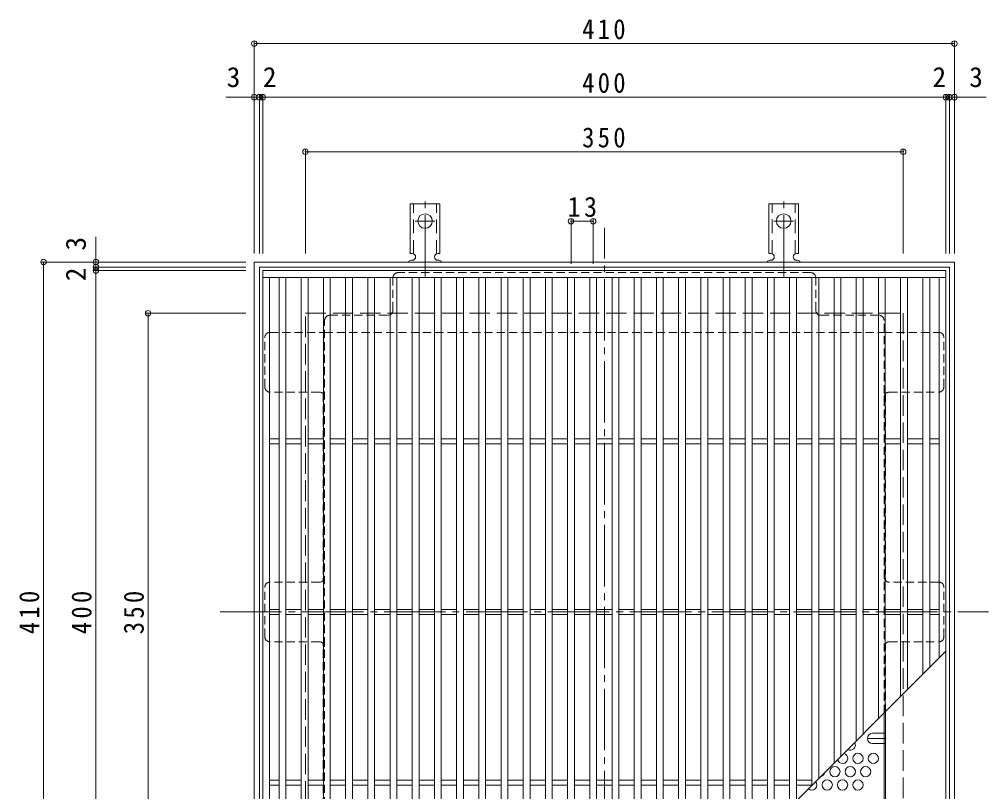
# Model space of a CAD drawing. Units: millimetres at full size, sheet at 1:4; details may follow other scales. Extents: x -860 to 1063, y -779 to 732.
# Drawn here: x -752 to -184, y 255 to 707 of the extents above; entities that cross this region are included whole.
import ezdxf
from ezdxf.enums import TextEntityAlignment as Align

# ---------------------------------------------------------------- set-up
doc = ezdxf.new("R2010")
doc.units = ezdxf.units.MM
doc.header["$LTSCALE"] = 4
doc.header["$PDMODE"] = 32
doc.header["$PDSIZE"] = 3.2
for name, pattern in [('CHAIN1', [8, 5, -1, 1, -1]), ('CHAIN2', [12, 9, -1, 1, -1]), ('DASHED1', [1.8, 1.2, -0.6]), ('DASHED2', [3, 2, -1]), ('DASHED3', [4, 3, -1])]:
    doc.linetypes.add(name, pattern=pattern)
for name, color, linetype, lineweight in [('A-1_躯体', 3, 'Continuous', 9), ('A-2_仕上', 3, 'Continuous', 9), ('A-4_その他', 7, 'Continuous', 9), ('A-6_寸法', 2, 'Continuous', 9), ('A-7_ハッチ', 2, 'Continuous', 9), ('A-8_記号', 2, 'Continuous', 9), ('A-A_ﾊｯﾁ-ﾜｸ', 3, 'Continuous', 9)]:
    doc.layers.add(name, color=color, linetype=linetype, lineweight=lineweight)
doc.styles.add('ＭＳ ゴシック', font='')
doc.styles.get('ＭＳ ゴシック').set_extended_font_data('MS Gothic')

msp = doc.modelspace()

# ---------------------------------------------------------------- linework, layer by layer
at = {"layer": 'A-1_躯体', "color": 2}
for points in [[(-614.02, 154.849), (-614.02, 564.849), (-204.02, 564.849), (-204.02, 154.849)], [(-611.021, 157.849), (-611.021, 561.849), (-207.02, 561.849), (-207.02, 157.849)]]:
    msp.add_lwpolyline(points, close=True, dxfattribs=at)
at = {"layer": 'A-1_躯体', "color": 2, "linetype": 'DASHED3'}
msp.add_lwpolyline([(-584.02, 184.849), (-584.02, 534.849), (-234.02, 534.849), (-234.02, 184.849)], close=True, dxfattribs=at)
at = {"layer": 'A-2_仕上'}
for p, q in [((-609.02, 555.849), (-209.02, 555.849)), ((-605.02, 163.849), (-605.02, 555.849)), ((-599.52, 163.849), (-599.52, 555.849)), ((-595.52, 163.849), (-595.52, 555.849)), ((-586.52, 163.849), (-586.52, 555.849)), ((-582.52, 163.849), (-582.52, 555.849)), ((-573.52, 163.849), (-573.52, 555.849)), ((-569.52, 163.849), (-569.52, 555.849)), ((-560.52, 163.849), (-560.52, 555.849)), ((-556.52, 163.849), (-556.52, 555.849)), ((-547.52, 163.849), (-547.52, 555.849)), ((-543.52, 163.849), (-543.52, 555.849)), ((-534.52, 163.849), (-534.52, 555.849)), ((-530.52, 163.849), (-530.52, 555.849)), ((-521.52, 163.849), (-521.52, 555.849)), ((-517.52, 163.849), (-517.52, 555.849)), ((-508.52, 163.849), (-508.52, 555.849)), ((-504.52, 163.849), (-504.52, 555.849)), ((-495.52, 163.849), (-495.52, 555.849)), ((-491.52, 163.849), (-491.52, 555.849)), ((-482.52, 163.849), (-482.52, 555.849)), ((-478.52, 163.849), (-478.52, 555.849)), ((-469.52, 163.849), (-469.52, 555.849)), ((-465.52, 163.849), (-465.52, 555.849)), ((-456.52, 163.849), (-456.52, 555.849)), ((-452.52, 163.849), (-452.52, 555.849)), ((-443.52, 163.849), (-443.52, 555.849)), ((-439.52, 163.849), (-439.52, 555.849)), ((-430.52, 163.849), (-430.52, 555.849)), ((-426.52, 163.849), (-426.52, 555.849)), ((-417.52, 163.849), (-417.52, 555.849)), ((-413.52, 163.849), (-413.52, 555.849)), ((-404.52, 163.849), (-404.52, 555.849)), ((-400.52, 163.849), (-400.52, 555.849)), ((-391.52, 163.849), (-391.52, 555.849)), ((-387.52, 163.849), (-387.52, 555.849)), ((-378.52, 555.849), (-378.52, 167.349)), ((-374.52, 555.849), (-374.52, 171.349)), ((-365.52, 555.849), (-365.52, 180.349)), ((-361.52, 555.849), (-361.52, 184.349)), ((-352.52, 555.849), (-352.52, 193.349)), ((-348.52, 555.849), (-348.52, 197.349)), ((-339.52, 555.849), (-339.52, 206.349)), ((-335.52, 555.849), (-335.52, 210.349)), ((-326.52, 555.849), (-326.52, 219.349)), ((-322.52, 555.849), (-322.52, 223.349)), ((-313.52, 555.849), (-313.52, 232.349)), ((-309.52, 555.849), (-309.52, 236.349)), ((-300.52, 555.849), (-300.52, 245.349)), ((-296.52, 555.849), (-296.52, 249.349)), ((-287.52, 555.849), (-287.52, 258.349)), ((-283.52, 555.849), (-283.52, 262.349)), ((-274.52, 555.849), (-274.52, 271.349)), ((-270.52, 555.849), (-270.52, 275.349)), ((-261.52, 555.849), (-261.52, 284.349)), ((-257.52, 555.849), (-257.52, 288.349)), ((-248.52, 555.849), (-248.52, 297.349)), ((-244.52, 555.849), (-244.52, 301.349)), ((-235.52, 555.849), (-235.52, 310.349)), ((-231.52, 555.849), (-231.52, 314.349)), ((-222.52, 555.849), (-222.52, 323.349)), ((-218.521, 555.849), (-218.521, 327.349)), ((-213.02, 555.849), (-213.02, 332.849)), ((-605.02, 461.349), (-599.52, 461.349)), ((-595.52, 461.349), (-586.52, 461.349)), ((-582.52, 461.349), (-573.52, 461.349)), ((-569.521, 461.349), (-560.52, 461.349)), ((-556.52, 461.349), (-547.52, 461.349)), ((-543.52, 461.349), (-534.52, 461.349)), ((-530.52, 461.349), (-521.52, 461.349)), ((-517.521, 461.349), (-508.52, 461.349)), ((-504.52, 461.349), (-495.52, 461.349)), ((-491.52, 461.349), (-482.52, 461.349)), ((-478.52, 461.349), (-469.52, 461.349)), ((-465.52, 461.349), (-456.52, 461.349)), ((-452.521, 461.349), (-443.52, 461.349)), ((-439.52, 461.349), (-430.52, 461.349)), ((-426.52, 461.349), (-417.52, 461.349)), ((-413.52, 461.349), (-404.52, 461.349)), ((-400.521, 461.349), (-391.52, 461.349)), ((-387.52, 461.349), (-378.52, 461.349)), ((-374.52, 461.349), (-365.52, 461.349)), ((-361.52, 461.349), (-352.52, 461.349)), ((-348.52, 461.349), (-339.52, 461.349)), ((-335.521, 461.349), (-326.52, 461.349)), ((-322.52, 461.349), (-313.52, 461.349)), ((-309.52, 461.349), (-300.52, 461.349)), ((-296.52, 461.349), (-287.52, 461.349)), ((-283.521, 461.349), (-274.52, 461.349)), ((-270.52, 461.349), (-261.52, 461.349)), ((-257.52, 461.349), (-248.52, 461.349)), ((-244.52, 461.349), (-235.52, 461.349)), ((-231.521, 461.349), (-222.52, 461.349)), ((-218.521, 461.349), (-213.02, 461.349)), ((-605.02, 458.349), (-599.52, 458.349)), ((-595.52, 458.349), (-586.52, 458.349)), ((-582.52, 458.349), (-573.52, 458.349)), ((-569.521, 458.349), (-560.52, 458.349)), ((-556.52, 458.349), (-547.52, 458.349)), ((-543.52, 458.349), (-534.52, 458.349)), ((-530.52, 458.349), (-521.52, 458.349)), ((-517.521, 458.349), (-508.52, 458.349)), ((-504.52, 458.349), (-495.52, 458.349)), ((-491.52, 458.349), (-482.52, 458.349)), ((-478.52, 458.349), (-469.52, 458.349)), ((-465.52, 458.349), (-456.52, 458.349)), ((-452.521, 458.349), (-443.52, 458.349)), ((-439.52, 458.349), (-430.52, 458.349)), ((-426.52, 458.349), (-417.52, 458.349)), ((-413.52, 458.349), (-404.52, 458.349)), ((-400.521, 458.349), (-391.52, 458.349)), ((-387.52, 458.349), (-378.52, 458.349)), ((-374.52, 458.349), (-365.52, 458.349)), ((-361.52, 458.349), (-352.52, 458.349)), ((-348.52, 458.349), (-339.52, 458.349)), ((-335.521, 458.349), (-326.52, 458.349)), ((-322.52, 458.349), (-313.52, 458.349)), ((-309.52, 458.349), (-300.52, 458.349)), ((-296.52, 458.349), (-287.52, 458.349)), ((-283.521, 458.349), (-274.52, 458.349)), ((-270.52, 458.349), (-261.52, 458.349)), ((-257.52, 458.349), (-248.52, 458.349)), ((-244.52, 458.349), (-235.52, 458.349)), ((-231.521, 458.349), (-222.52, 458.349)), ((-218.521, 458.349), (-213.02, 458.349)), ((-605.02, 361.349), (-599.52, 361.349)), ((-605.02, 358.349), (-599.52, 358.349)), ((-595.52, 361.349), (-586.52, 361.349)), ((-595.52, 358.349), (-586.52, 358.349)), ((-582.52, 361.349), (-573.52, 361.349)), ((-582.52, 358.349), (-573.52, 358.349)), ((-569.521, 361.349), (-560.52, 361.349)), ((-569.521, 358.349), (-560.52, 358.349)), ((-556.52, 361.349), (-547.52, 361.349)), ((-556.52, 358.349), (-547.52, 358.349)), ((-543.52, 361.349), (-534.52, 361.349)), ((-543.52, 358.349), (-534.52, 358.349)), ((-530.52, 361.349), (-521.52, 361.349)), ((-530.52, 358.349), (-521.52, 358.349)), ((-517.521, 361.349), (-508.52, 361.349)), ((-517.521, 358.349), (-508.52, 358.349)), ((-504.52, 361.349), (-495.52, 361.349)), ((-504.52, 358.349), (-495.52, 358.349)), ((-491.52, 361.349), (-482.52, 361.349)), ((-491.52, 358.349), (-482.52, 358.349)), ((-478.52, 361.349), (-469.52, 361.349)), ((-478.52, 358.349), (-469.52, 358.349)), ((-465.52, 361.349), (-456.52, 361.349)), ((-465.52, 358.349), (-456.52, 358.349)), ((-452.521, 361.349), (-443.52, 361.349)), ((-452.521, 358.349), (-443.52, 358.349)), ((-439.52, 361.349), (-430.52, 361.349)), ((-439.52, 358.349), (-430.52, 358.349)), ((-426.52, 361.349), (-417.52, 361.349)), ((-426.52, 358.349), (-417.52, 358.349)), ((-413.52, 361.349), (-404.52, 361.349)), ((-413.52, 358.349), (-404.52, 358.349)), ((-400.521, 361.349), (-391.52, 361.349)), ((-400.521, 358.349), (-391.52, 358.349)), ((-387.52, 361.349), (-378.52, 361.349)), ((-387.52, 358.349), (-378.52, 358.349)), ((-374.52, 361.349), (-365.52, 361.349)), ((-374.52, 358.349), (-365.52, 358.349)), ((-361.52, 361.349), (-352.52, 361.349)), ((-361.52, 358.349), (-352.52, 358.349)), ((-348.52, 361.349), (-339.52, 361.349)), ((-348.52, 358.349), (-339.52, 358.349)), ((-335.521, 361.349), (-326.52, 361.349)), ((-335.521, 358.349), (-326.52, 358.349)), ((-322.52, 361.349), (-313.52, 361.349)), ((-322.52, 358.349), (-313.52, 358.349)), ((-309.52, 361.349), (-300.52, 361.349)), ((-309.52, 358.349), (-300.52, 358.349)), ((-296.52, 361.349), (-287.52, 361.349)), ((-296.52, 358.349), (-287.52, 358.349)), ((-283.521, 361.349), (-274.52, 361.349)), ((-283.521, 358.349), (-274.52, 358.349)), ((-270.52, 361.349), (-261.52, 361.349)), ((-270.52, 358.349), (-261.52, 358.349)), ((-257.52, 361.349), (-248.52, 361.349)), ((-257.52, 358.349), (-248.52, 358.349)), ((-244.52, 361.349), (-235.52, 361.349)), ((-244.52, 358.349), (-235.52, 358.349)), ((-231.521, 361.349), (-222.52, 361.349)), ((-231.521, 358.349), (-222.52, 358.349)), ((-218.521, 361.349), (-213.02, 361.349)), ((-218.521, 358.349), (-213.02, 358.349)), ((-209.02, 336.849), (-386.02, 159.849)), ((-605.02, 261.349), (-599.52, 261.349)), ((-595.52, 261.349), (-586.52, 261.349)), ((-582.52, 261.349), (-573.52, 261.349)), ((-569.521, 261.349), (-560.52, 261.349)), ((-556.52, 261.349), (-547.52, 261.349)), ((-543.52, 261.349), (-534.52, 261.349)), ((-530.52, 261.349), (-521.52, 261.349)), ((-517.521, 261.349), (-508.52, 261.349)), ((-504.52, 261.349), (-495.52, 261.349)), ((-491.52, 261.349), (-482.52, 261.349)), ((-478.52, 261.349), (-469.52, 261.349)), ((-465.52, 261.349), (-456.52, 261.349)), ((-452.521, 261.349), (-443.52, 261.349)), ((-439.52, 261.349), (-430.52, 261.349)), ((-426.52, 261.349), (-417.52, 261.349)), ((-413.52, 261.349), (-404.52, 261.349)), ((-400.521, 261.349), (-391.52, 261.349)), ((-387.52, 261.349), (-378.52, 261.349)), ((-374.52, 261.349), (-365.52, 261.349)), ((-361.52, 261.349), (-352.52, 261.349)), ((-348.52, 261.349), (-339.52, 261.349)), ((-335.521, 261.349), (-326.52, 261.349)), ((-322.52, 261.349), (-313.52, 261.349)), ((-309.52, 261.349), (-300.52, 261.349)), ((-296.52, 261.349), (-287.52, 261.349)), ((-605.02, 258.349), (-599.52, 258.349)), ((-595.52, 258.349), (-586.52, 258.349)), ((-582.52, 258.349), (-573.52, 258.349)), ((-569.521, 258.349), (-560.52, 258.349)), ((-556.52, 258.349), (-547.52, 258.349)), ((-543.52, 258.349), (-534.52, 258.349)), ((-530.52, 258.349), (-521.52, 258.349)), ((-517.521, 258.349), (-508.52, 258.349)), ((-504.52, 258.349), (-495.52, 258.349)), ((-491.52, 258.349), (-482.52, 258.349)), ((-478.52, 258.349), (-469.52, 258.349)), ((-465.52, 258.349), (-456.52, 258.349)), ((-452.521, 258.349), (-443.52, 258.349)), ((-439.52, 258.349), (-430.52, 258.349)), ((-426.52, 258.349), (-417.52, 258.349)), ((-413.52, 258.349), (-404.52, 258.349)), ((-400.521, 258.349), (-391.52, 258.349)), ((-387.52, 258.349), (-378.52, 258.349)), ((-374.52, 258.349), (-365.52, 258.349)), ((-361.52, 258.349), (-352.52, 258.349)), ((-348.52, 258.349), (-339.52, 258.349)), ((-335.521, 258.349), (-326.52, 258.349)), ((-322.52, 258.349), (-313.52, 258.349)), ((-309.52, 258.349), (-300.52, 258.349)), ((-296.52, 258.349), (-287.521, 258.349))]:
    msp.add_line(p, q, dxfattribs=at)
msp.add_lwpolyline([(-609.02, 159.849), (-609.02, 559.849), (-209.02, 559.849), (-209.02, 159.849)], close=True, dxfattribs=at)
at = {"layer": 'A-4_その他'}
for p, q in [((-614.02, 694.012), (-614.02, 569.849)), ((-614.02, 692.812), (-204.02, 692.812)), ((-204.02, 694.012), (-204.02, 569.849)), ((-630.7, 661.424), (-611.021, 661.424)), ((-611.021, 662.624), (-611.021, 569.849)), ((-611.021, 661.424), (-609.02, 661.424)), ((-609.02, 662.624), (-609.02, 569.849)), ((-609.02, 661.424), (-209.02, 661.424)), ((-209.02, 662.624), (-209.02, 569.849)), ((-209.02, 661.424), (-207.02, 661.424)), ((-207.02, 662.624), (-207.02, 569.849)), ((-207.02, 661.424), (-185.503, 661.424)), ((-584.02, 630.627), (-584.02, 569.849)), ((-234.02, 630.627), (-234.02, 569.849)), ((-584.02, 629.427), (-234.02, 629.427)), ((-428.52, 589.955), (-428.52, 563.849)), ((-415.52, 588.755), (-428.52, 588.755)), ((-415.52, 589.955), (-415.52, 563.849)), ((-706.756, 579.613), (-706.756, 561.849)), ((-738.561, 564.849), (-619.021, 564.849)), ((-737.361, 564.849), (-737.361, 154.849)), ((-707.956, 561.849), (-619.021, 561.849)), ((-706.756, 561.849), (-706.756, 559.849)), ((-707.956, 559.849), (-619.021, 559.849)), ((-706.756, 559.849), (-706.756, 159.849)), ((-677.351, 534.849), (-619.021, 534.849)), ((-676.151, 534.849), (-676.151, 184.849))]:
    msp.add_line(p, q, dxfattribs=at)
for p in [(-614.02, 692.812), (-204.02, 692.812), (-614.02, 661.424), (-611.021, 661.424), (-609.02, 661.424), (-209.02, 661.424), (-207.02, 661.424), (-204.02, 661.424), (-584.02, 629.427), (-234.02, 629.427), (-428.52, 588.755), (-415.52, 588.755), (-737.361, 564.849), (-706.756, 564.849), (-706.756, 561.849), (-706.756, 559.849), (-676.151, 534.849)]:
    msp.add_point(p, dxfattribs=at)
at = {"layer": 'A-6_寸法'}
for centre in [(-260.52, 274.112), (-251.52, 274.112), (-274.02, 266.318), (-265.02, 266.318), (-256.02, 266.318), (-278.52, 258.524), (-269.52, 258.524), (-260.52, 258.524)]:
    msp.add_circle(centre, 3, dxfattribs=at)
for centre, start, end in [((-265.02, 281.907), 239.43443, 30.56557), ((-269.52, 274.112), 193.18453, 76.81547), ((-283.02, 266.318), 279.85302, 350.14698), ((-287.52, 258.524), 227.36245, 42.63755)]:
    msp.add_arc(centre, 3, start, end, dxfattribs=at)
at = {"layer": 'A-7_ハッチ', "linetype": 'CHAIN2'}
for p, q in [((-409.02, 134.849), (-409.02, 584.849)), ((-634.02, 359.849), (-184.02, 359.849))]:
    msp.add_line(p, q, dxfattribs=at)
at = {"layer": 'A-7_ハッチ', "linetype": 'DASHED1'}
for p, q in [((-288.221, 558.652), (-529.819, 558.652)), ((-532.819, 536.652), (-532.819, 555.652)), ((-285.221, 536.652), (-285.221, 555.652)), ((-569.82, 533.652), (-535.819, 533.652)), ((-282.221, 533.652), (-248.22, 533.652)), ((-572.82, 189.045), (-572.82, 530.652)), ((-245.22, 300.649), (-245.22, 530.652)), ((-604.824, 523.652), (-572.82, 523.652)), ((-572.82, 523.652), (-245.22, 523.652)), ((-245.22, 523.652), (-213.217, 523.652)), ((-607.824, 491.652), (-607.824, 520.652)), ((-210.217, 491.652), (-210.217, 520.652)), ((-575.82, 488.652), (-604.824, 488.652)), ((-242.22, 488.652), (-213.217, 488.652)), ((-573.62, 487.691), (-573.62, 378.31)), ((-244.42, 487.696), (-244.42, 378.31)), ((-575.82, 377.349), (-604.824, 377.349)), ((-213.217, 377.349), (-242.22, 377.349)), ((-607.824, 345.349), (-607.824, 374.349)), ((-210.217, 345.349), (-210.217, 374.349)), ((-575.82, 342.349), (-604.824, 342.349)), ((-573.62, 232.007), (-573.62, 341.388)), ((-244.42, 301.449), (-244.42, 341.388)), ((-242.22, 342.349), (-213.217, 342.349)), ((-245.22, 288.804), (-244.42, 288.804)), ((-245.22, 282.804), (-244.42, 282.804))]:
    msp.add_line(p, q, dxfattribs=at)
at = {"layer": 'A-7_ハッチ'}
for p, q in [((-244.42, 232.007), (-244.42, 301.449)), ((-245.22, 189.045), (-245.22, 300.649))]:
    msp.add_line(p, q, dxfattribs=at)
at = {"layer": 'A-7_ハッチ', "linetype": 'DASHED1'}
for centre, start, end in [((-529.819, 555.652), 90, 180), ((-288.221, 555.652), 0, 90), ((-569.82, 530.652), 90, 180), ((-535.819, 536.652), 270, 0), ((-282.221, 536.652), 180, 270), ((-248.22, 530.652), 0, 90), ((-604.824, 520.652), 90, 180), ((-213.217, 520.652), 0, 90), ((-604.824, 491.652), 180, 270), ((-575.82, 485.652), 0, 90), ((-242.22, 485.652), 90, 180), ((-213.217, 491.652), 270, 0), ((-575.82, 380.349), 270, 0), ((-242.22, 380.349), 180, 270), ((-604.824, 374.349), 90, 180), ((-213.217, 374.349), 0, 90), ((-604.824, 345.349), 180, 270), ((-575.82, 339.349), 0, 90), ((-242.22, 339.349), 90, 180), ((-213.217, 345.349), 270, 0)]:
    msp.add_arc(centre, 3, start, end, dxfattribs=at)
at = {"layer": 'A-8_記号', "linetype": 'CHAIN1'}
msp.add_line((-244.02, 285.804), (-255.02, 285.804), dxfattribs=at)
at = {"layer": 'A-8_記号'}
for p, q in [((-252.02, 288.804), (-245.22, 288.804)), ((-252.02, 282.804), (-245.22, 282.804))]:
    msp.add_line(p, q, dxfattribs=at)
msp.add_arc((-252.02, 285.804), 3, 90, 270, dxfattribs=at)
at = {"layer": 'A-A_ﾊｯﾁ-ﾜｸ', "color": 7, "linetype": 'CHAIN2'}
for p, q in [((-514.02, 556.381), (-514.02, 603.781)), ((-304.02, 556.381), (-304.02, 603.781)), ((-519.796, 588.849), (-508.244, 588.849)), ((-309.796, 588.849), (-298.244, 588.849))]:
    msp.add_line(p, q, dxfattribs=at)
at = {"layer": 'A-A_ﾊｯﾁ-ﾜｸ'}
for p, q in [((-522.77, 569.849), (-522.77, 598.849)), ((-505.27, 598.849), (-522.77, 598.849)), ((-505.27, 569.849), (-505.27, 598.849)), ((-312.77, 569.849), (-312.77, 598.849)), ((-295.27, 598.849), (-312.77, 598.849)), ((-295.27, 569.849), (-295.27, 598.849)), ((-522.77, 569.849), (-521.52, 569.849)), ((-505.27, 569.849), (-506.52, 569.849)), ((-312.77, 569.849), (-311.52, 569.849)), ((-295.27, 569.849), (-296.52, 569.849)), ((-522.02, 565.849), (-521.52, 565.849)), ((-506.525, 565.849), (-506.012, 565.849)), ((-312.02, 565.849), (-311.52, 565.849)), ((-296.525, 565.849), (-296.012, 565.849))]:
    msp.add_line(p, q, dxfattribs=at)
at = {"layer": 'A-A_ﾊｯﾁ-ﾜｸ', "linetype": 'DASHED2'}
for p, q in [((-520.77, 569.703), (-520.77, 598.849)), ((-507.27, 569.703), (-507.27, 598.849)), ((-310.77, 569.703), (-310.77, 598.849)), ((-297.27, 569.703), (-297.27, 598.849))]:
    msp.add_line(p, q, dxfattribs=at)
at = {"layer": 'A-A_ﾊｯﾁ-ﾜｸ'}
for centre in [(-514.02, 588.849), (-304.02, 588.849)]:
    msp.add_circle(centre, 4.25, dxfattribs=at)
for centre, start, end in [((-521.52, 567.849), 270, 90), ((-506.52, 567.849), 90, 269.86671), ((-311.52, 567.849), 270, 90), ((-296.52, 567.849), 90, 269.86671), ((-522.02, 563.849), 90.27597, 150.00049), ((-506.02, 563.849), 29.99928, 89.75838), ((-312.02, 563.849), 90.27597, 150.00049), ((-296.02, 563.849), 29.99928, 89.75838)]:
    msp.add_arc(centre, 2, start, end, dxfattribs=at)

# ---------------------------------------------------------------- texts
at = {"layer": 'A-4_その他', "color": 2, "style": 'ＭＳ ゴシック'}
for s, p in [('3', (-630.15, 663.824)), ('2', (-608.978, 663.824)), ('2', (-216.883, 663.824)), ('3', (-195.365, 663.824))]:
    msp.add_text(s, height=11.73, dxfattribs=at).set_placement(p, align=Align.BOTTOM_LEFT)
for s, p in [('3', (-709.156, 571.574)), ('2', (-709.156, 553.613))]:
    msp.add_text(s, height=11.73, rotation=90, dxfattribs=at).set_placement(p, align=Align.BOTTOM_LEFT)
at = {"layer": 'A-4_その他', "color": 2, "char_height": 11.73, "attachment_point": 7, "style": 'ＭＳ ゴシック'}
for s, insert in [('\\T1.27;\\W0.9;410', (-422.02, 695.212)), ('\\T1.27;\\W0.9;400', (-422.02, 663.824)), ('\\T1.27;\\W0.9;350', (-422.02, 631.827)), ('\\T1.27;\\W0.95;13', (-430.52, 591.155))]:
    msp.add_mtext(s, dxfattribs=dict(at, insert=insert))
at = {"layer": 'A-4_その他', "color": 2, "char_height": 11.73, "attachment_point": 7, "rotation": 90, "style": 'ＭＳ ゴシック'}
for s, insert in [('\\T1.27;\\W0.9;410', (-739.761, 346.849)), ('\\T1.27;\\W0.9;400', (-709.156, 346.849)), ('\\T1.27;\\W0.9;350', (-678.551, 346.849))]:
    msp.add_mtext(s, dxfattribs=dict(at, insert=insert))

doc.saveas('drawing.dxf')
